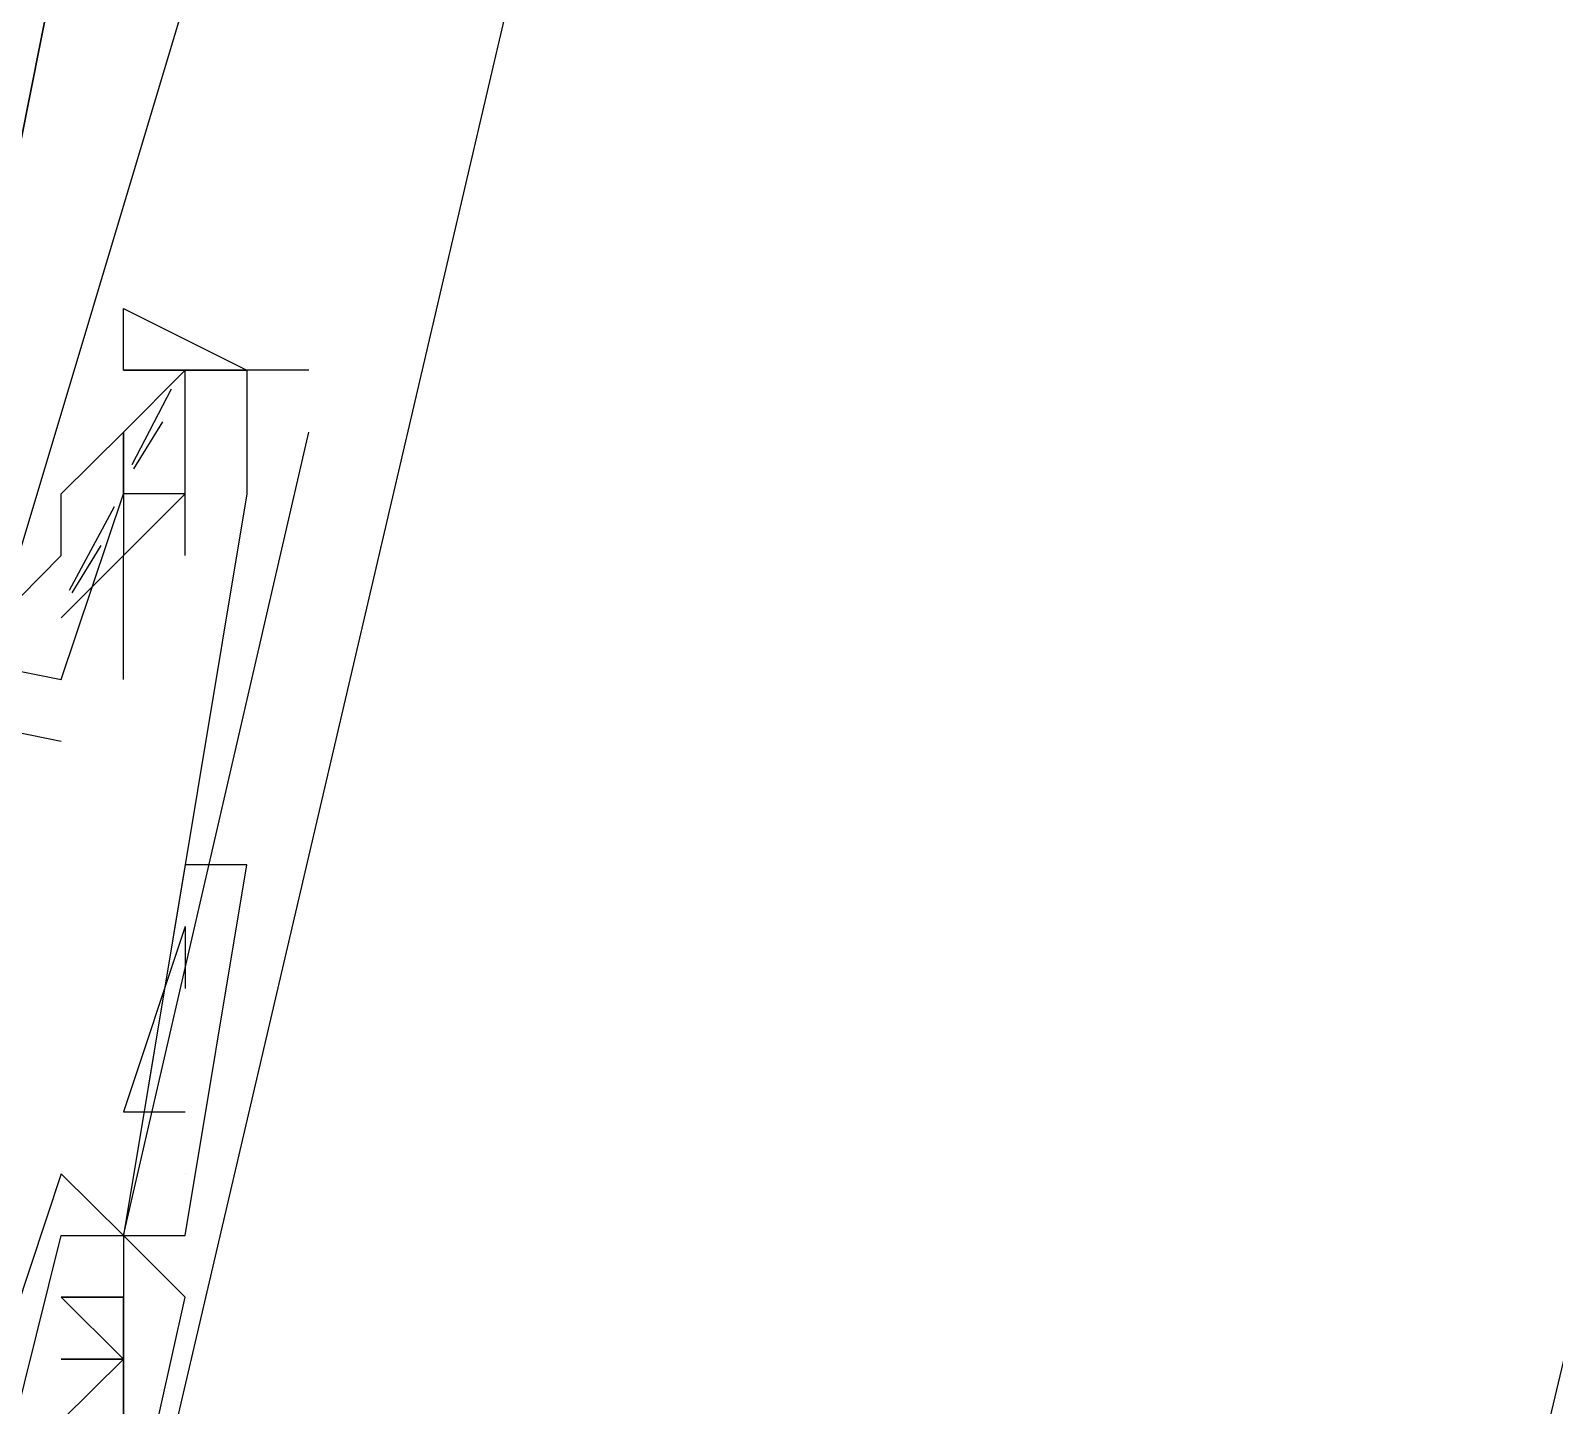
# Model space of a CAD drawing. Header units: feet. Extents: x -84 to 198, y -22 to 181.
# Drawn here: x 126.6466 to 126.9754, y 134.3944 to 134.6911 of the extents above; entities that cross this region are included whole.
import ezdxf

# ---------------------------------------------------------------- set-up
doc = ezdxf.new("R2010")
doc.units = ezdxf.units.FT
doc.layers.add('A-LINEA', color=7, linetype='CONTINUOUS')

msp = doc.modelspace()

# ---------------------------------------------------------------- linework, layer by layer
at = {"layer": 'A-LINEA'}
for p, q in [((128.56, 141.0978), (126.9333, 134.2178)), ((127.4533, 137.7244), (126.7467, 134.6844)), ((126.7467, 134.6844), (126.6533, 134.2844)), ((126.7067, 134.6178), (126.6667, 134.6178)), ((126.6667, 134.6178), (126.6667, 134.6178)), ((126.68, 134.6178), (126.68, 134.6178)), ((126.6933, 134.6178), (126.6933, 134.6178)), ((126.7067, 134.6178), (126.7067, 134.6178)), ((126.677, 134.6137), (126.6685, 134.5974)), ((126.6533, 134.5911), (126.6667, 134.6044)), ((126.6533, 134.6044), (126.6533, 134.6044)), ((126.6667, 134.6044), (126.6667, 134.6044)), ((126.6751, 134.6067), (126.6689, 134.5965)), ((126.6933, 134.6044), (126.6933, 134.6044)), ((126.7067, 134.6044), (126.7067, 134.6044)), ((126.6667, 134.5911), (126.6667, 134.5911)), ((126.6667, 134.5911), (126.6667, 134.5911)), ((126.68, 134.5911), (126.68, 134.5911)), ((126.6933, 134.5911), (126.6933, 134.5911)), ((126.6647, 134.5883), (126.655, 134.5703)), ((126.6533, 134.5778), (126.6533, 134.5778)), ((126.6618, 134.58), (126.6556, 134.5698)), ((126.6667, 134.5778), (126.6667, 134.5778)), ((126.6667, 134.5778), (126.6667, 134.5778)), ((126.68, 134.5778), (126.68, 134.5778)), ((126.5867, 134.5511), (126.6533, 134.5378)), ((126.6533, 134.5511), (126.6533, 134.5511)), ((126.6533, 134.5511), (126.6533, 134.5511)), ((126.6667, 134.5511), (126.6667, 134.5511)), ((126.6533, 134.5378), (126.6533, 134.5378)), ((126.68, 134.5111), (126.6667, 134.4311)), ((126.68, 134.5111), (126.6667, 134.4311)), ((126.6933, 134.5111), (126.6933, 134.5111)), ((126.68, 134.4978), (126.6667, 134.4578)), ((126.68, 134.4978), (126.68, 134.4844)), ((126.6667, 134.4578), (126.68, 134.4578)), ((126.6533, 134.4444), (126.6533, 134.4444)), ((126.68, 134.4444), (126.68, 134.4444)), ((126.6533, 134.4311), (126.6533, 134.4311)), ((126.6667, 134.4311), (126.6667, 134.4311)), ((126.6667, 134.4311), (126.6667, 134.4311)), ((126.6667, 134.4311), (126.6667, 134.4311)), ((126.6667, 134.4311), (126.6667, 134.4311)), ((126.6667, 134.4311), (126.6667, 134.4311)), ((126.6667, 134.4178), (126.6533, 134.4178)), ((126.6667, 134.4178), (126.6667, 134.4178)), ((126.6667, 134.4178), (126.6667, 134.4178)), ((126.6667, 134.4178), (126.6667, 134.4178)), ((126.68, 134.4178), (126.68, 134.4178)), ((126.68, 134.4178), (126.68, 134.4178)), ((126.68, 134.4178), (126.68, 134.4178)), ((126.6667, 134.4044), (126.6533, 134.4044)), ((126.6667, 134.4044), (126.6667, 134.4044)), ((126.6667, 134.4044), (126.6667, 134.4044)), ((126.6667, 134.4044), (126.6667, 134.4044)), ((126.6667, 134.4044), (126.6667, 134.4044))]:
    msp.add_line(p, q, dxfattribs=at)
for points in [[(126.68, 134.6978), (126.64, 134.5644), (126.6267, 134.5644), (126.6267, 134.5778), (126.6533, 134.7111), (126.6267, 134.5778), (126.6133, 134.5644), (126.6, 134.5778), (126.64, 134.7111)], [(126.56, 134.6444), (126.52, 134.4578), (126.5333, 134.4578), (126.52, 134.4044), (126.5333, 134.4178), (126.64, 134.3911), (126.64, 134.3778), (126.6533, 134.4311), (126.6667, 134.4311), (126.7067, 134.6044)], [(126.6667, 134.6178), (126.6667, 134.6311), (126.6933, 134.6178), (126.6667, 134.6178), (126.68, 134.6178), (126.6667, 134.6044), (126.6667, 134.5911), (126.6667, 134.5778), (126.6533, 134.5644)], [(126.68, 134.5778), (126.68, 134.6178), (126.6933, 134.6178), (126.6933, 134.6044), (126.6933, 134.5911), (126.6667, 134.4311), (126.6533, 134.4444), (126.64, 134.4044), (126.6133, 134.4044), (126.6133, 134.4178), (126.56, 134.4311), (126.56, 134.4178), (126.5333, 134.4311), (126.5467, 134.4311), (126.5333, 134.4311), (126.5333, 134.4711)], [(126.6, 134.6178), (126.6, 134.6044), (126.6, 134.6178), (126.5867, 134.6178), (126.5867, 134.6044), (126.6, 134.6044), (126.5867, 134.5644), (126.6533, 134.5511), (126.6667, 134.5911), (126.6667, 134.5778), (126.68, 134.5911), (126.6667, 134.5911), (126.6667, 134.6044), (126.6667, 134.6044)], [(126.6, 134.6044), (126.6, 134.5911), (126.6, 134.5778), (126.64, 134.5644), (126.6533, 134.5778), (126.6533, 134.5911)], [(126.6667, 134.5511), (126.6667, 134.5778), (126.6667, 134.5778)], [(126.6533, 134.2978), (126.68, 134.4178), (126.6667, 134.4311), (126.6667, 134.4178), (126.6667, 134.3911), (126.6667, 134.4044), (126.6533, 134.3911), (126.6667, 134.3911), (126.64, 134.2978), (126.6133, 134.3111), (126.6133, 134.3378), (126.6, 134.3378), (126.5733, 134.3511), (126.5467, 134.3511), (126.5333, 134.3511), (126.52, 134.3244), (126.48, 134.3378), (126.5067, 134.4311), (126.52, 134.4311), (126.5067, 134.4311), (126.52, 134.4578), (126.52, 134.4444), (126.52, 134.4578), (126.3067, 134.5111)], [(126.6533, 134.2978), (126.68, 134.4178), (126.6667, 134.4311), (126.6667, 134.4178), (126.6667, 134.3911), (126.6667, 134.4044), (126.6533, 134.3911), (126.6667, 134.3911), (126.64, 134.2978), (126.6133, 134.3111), (126.6133, 134.3378), (126.6, 134.3378), (126.5733, 134.3511), (126.5467, 134.3511), (126.5333, 134.3511), (126.52, 134.3244), (126.48, 134.3378), (126.5067, 134.4311), (126.52, 134.4311), (126.5067, 134.4311), (126.52, 134.4578), (126.52, 134.4444), (126.52, 134.4578), (126.3067, 134.5111)], [(126.6533, 134.2978), (126.68, 134.4178), (126.6667, 134.4311), (126.6667, 134.4178), (126.6667, 134.3911), (126.6667, 134.4044), (126.6533, 134.3911), (126.6667, 134.3911), (126.64, 134.2978), (126.6133, 134.3111), (126.6133, 134.3378), (126.6, 134.3378), (126.5733, 134.3511), (126.5467, 134.3511), (126.5333, 134.3511), (126.52, 134.3244), (126.48, 134.3378), (126.5067, 134.4311), (126.52, 134.4311), (126.5067, 134.4311), (126.52, 134.4578), (126.52, 134.4444), (126.52, 134.4578), (126.3067, 134.5111)], [(126.6667, 134.4311), (126.68, 134.4311), (126.6933, 134.5111), (126.68, 134.5111)], [(126.6533, 134.4044), (126.6667, 134.4044), (126.6533, 134.4044), (126.6667, 134.4044), (126.6533, 134.4178), (126.6667, 134.4178), (126.6533, 134.4178)], [(126.6667, 134.4178), (126.6667, 134.4178), (126.6667, 134.4178), (126.6667, 134.3911), (126.6667, 134.3911), (126.6667, 134.4178)], [(126.6533, 134.4044), (126.6667, 134.4044), (126.6533, 134.4044)]]:
    msp.add_lwpolyline(points, dxfattribs=at)

doc.saveas('drawing.dxf')
